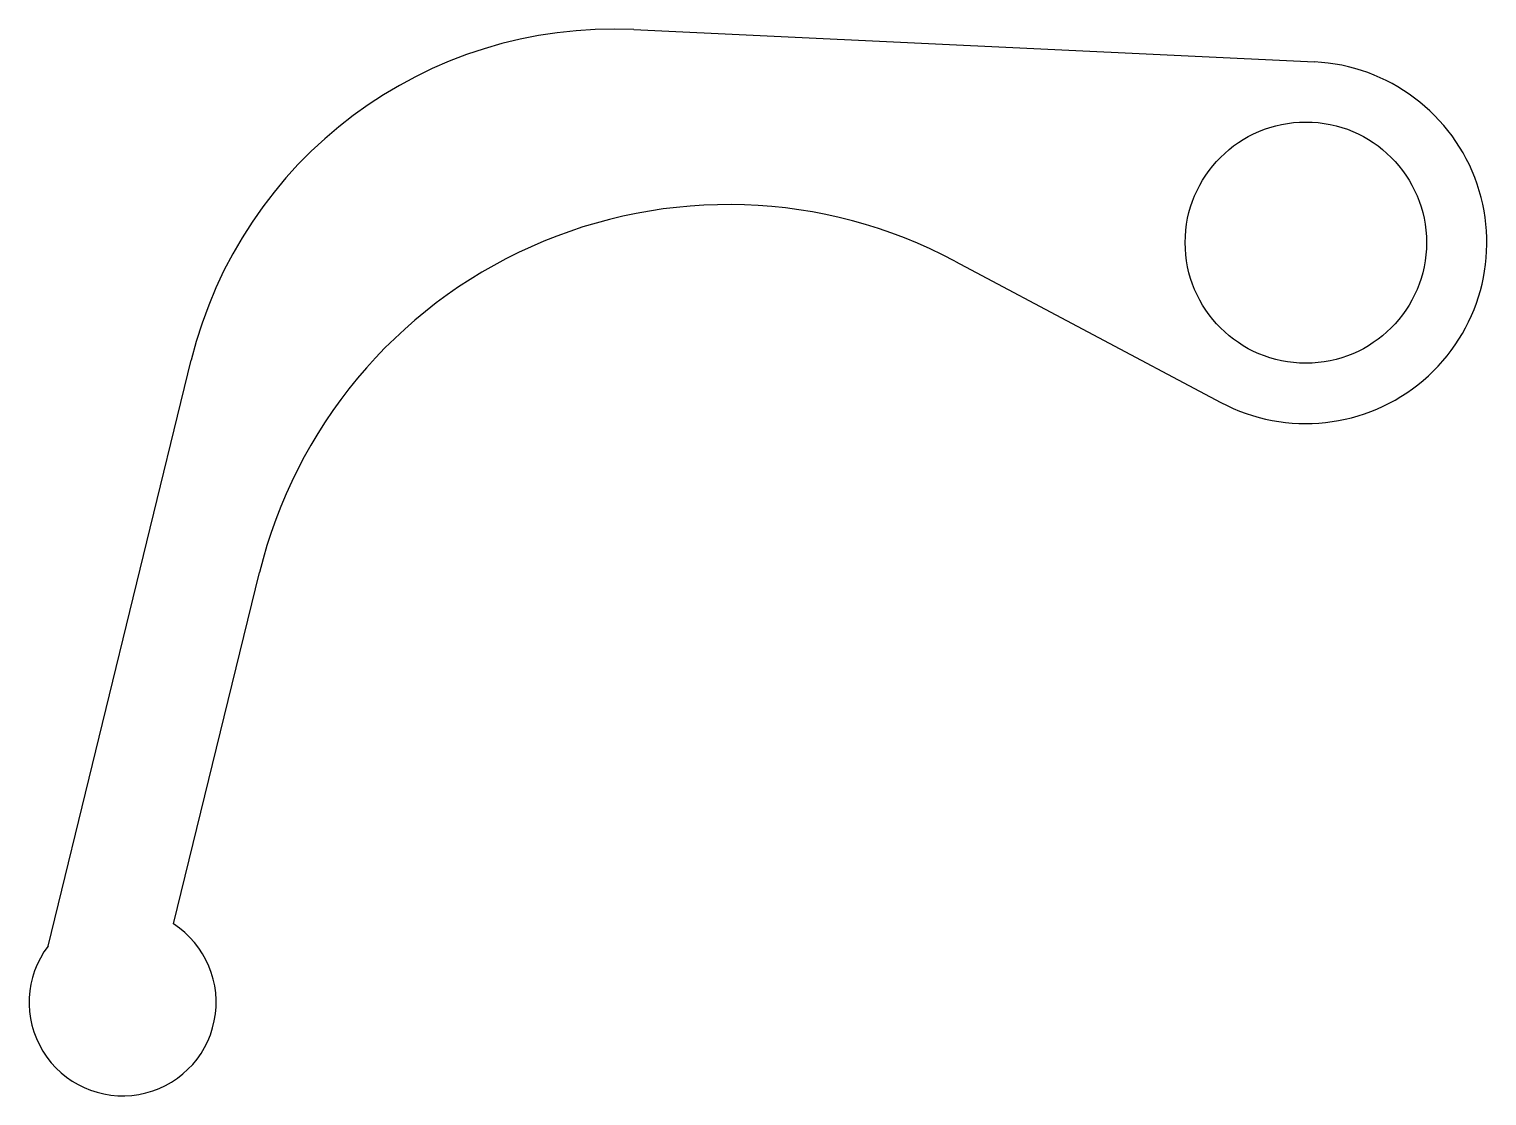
# Model space of a CAD drawing. Extents: x 4 to 125, y -46 to 43.
import ezdxf

# ---------------------------------------------------------------- set-up
doc = ezdxf.new("R2010")
doc.units = 0
doc.layers.add('Shape2DView006', color=7, linetype='CONTINUOUS')

msp = doc.modelspace()

# ---------------------------------------------------------------- linework, layer by layer
at = {"layer": 'Shape2DView006'}
for p, q in [((54.3551, 42.6595), (110.754, 39.9831)), ((80.9655, 23.4734), (103.001, 11.756)), ((5.80498, -33.3209), (17.6785, 15.2489)), ((16.2056, -31.487), (23.3297, -2.34511))]:
    msp.add_line(p, q, dxfattribs=at)
msp.add_circle((110.043, 25), 10, dxfattribs=at)
for centre, radius, start, end in [((52.6487, 6.69996), 36, 87.2832, 166.263), ((110.043, 25), 15, -118.002, 87.2832), ((62.1855, -11.8439), 40, 61.9982, 166.263), ((11.9903, -37.9903), 7.75, 142.95, 57.05)]:
    msp.add_arc(centre, radius, start, end, dxfattribs=at)

doc.saveas('drawing.dxf')
